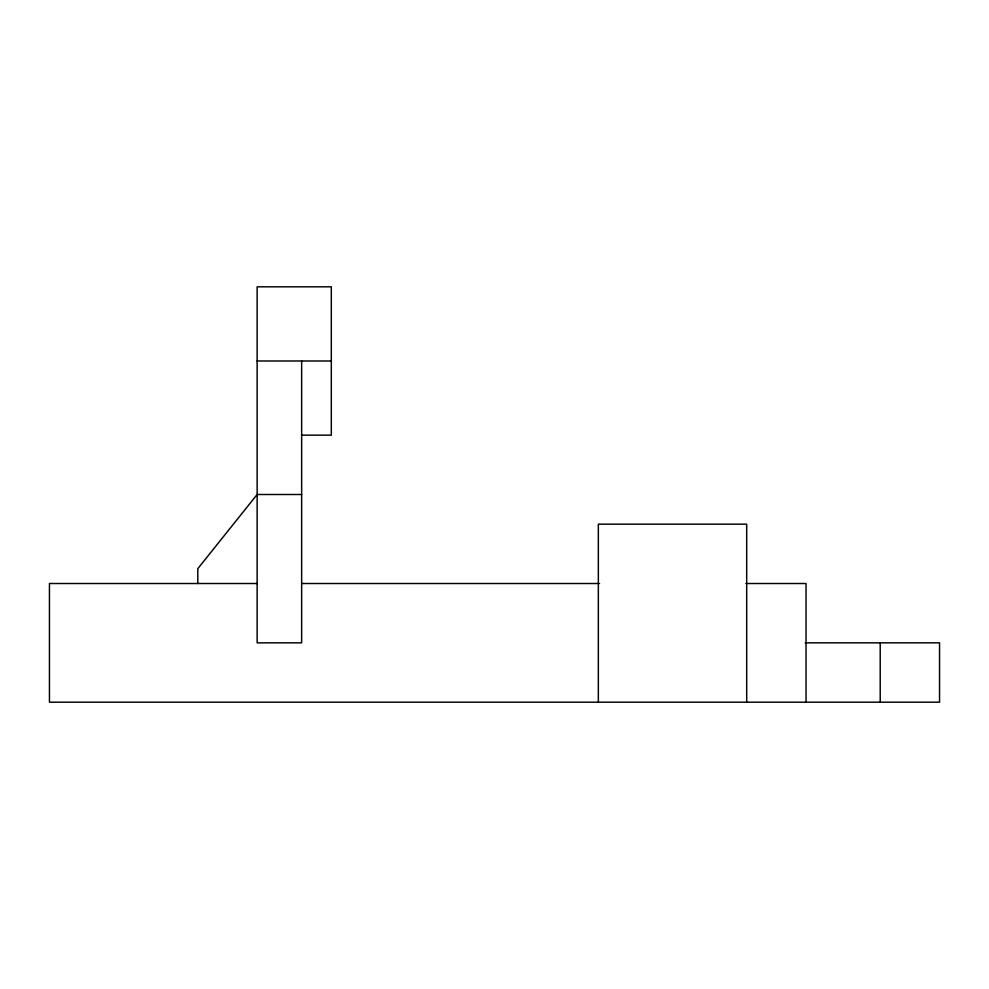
<?xml version="1.0" encoding="UTF-8"?>
<svg xmlns="http://www.w3.org/2000/svg" width="989" height="989" viewBox="0 0 989 989"><rect width="100%" height="100%" fill="white"/><g stroke="black" fill="none" stroke-linecap="round" stroke-linejoin="round"><path stroke-width="1.48" d="M257.14 360.985L331.315 360.985M301.645 435.16L331.315 435.16L331.315 286.81L257.14 286.81L257.14 642.85L301.645 642.85L301.645 360.985M301.645 494.5L257.14 494.5L197.8 568.675L197.8 583.51M257.14 583.51L49.45 583.51L49.45 702.19L939.55 702.19L939.55 642.85L805.182 642.85M301.645 583.51L599.544 583.51M745.879 583.51L806.035 583.51L806.035 702.19M880.21 642.85L880.21 702.19M746.695 702.19L746.695 524.17L598.345 524.17L598.345 702.19"/></g></svg>
